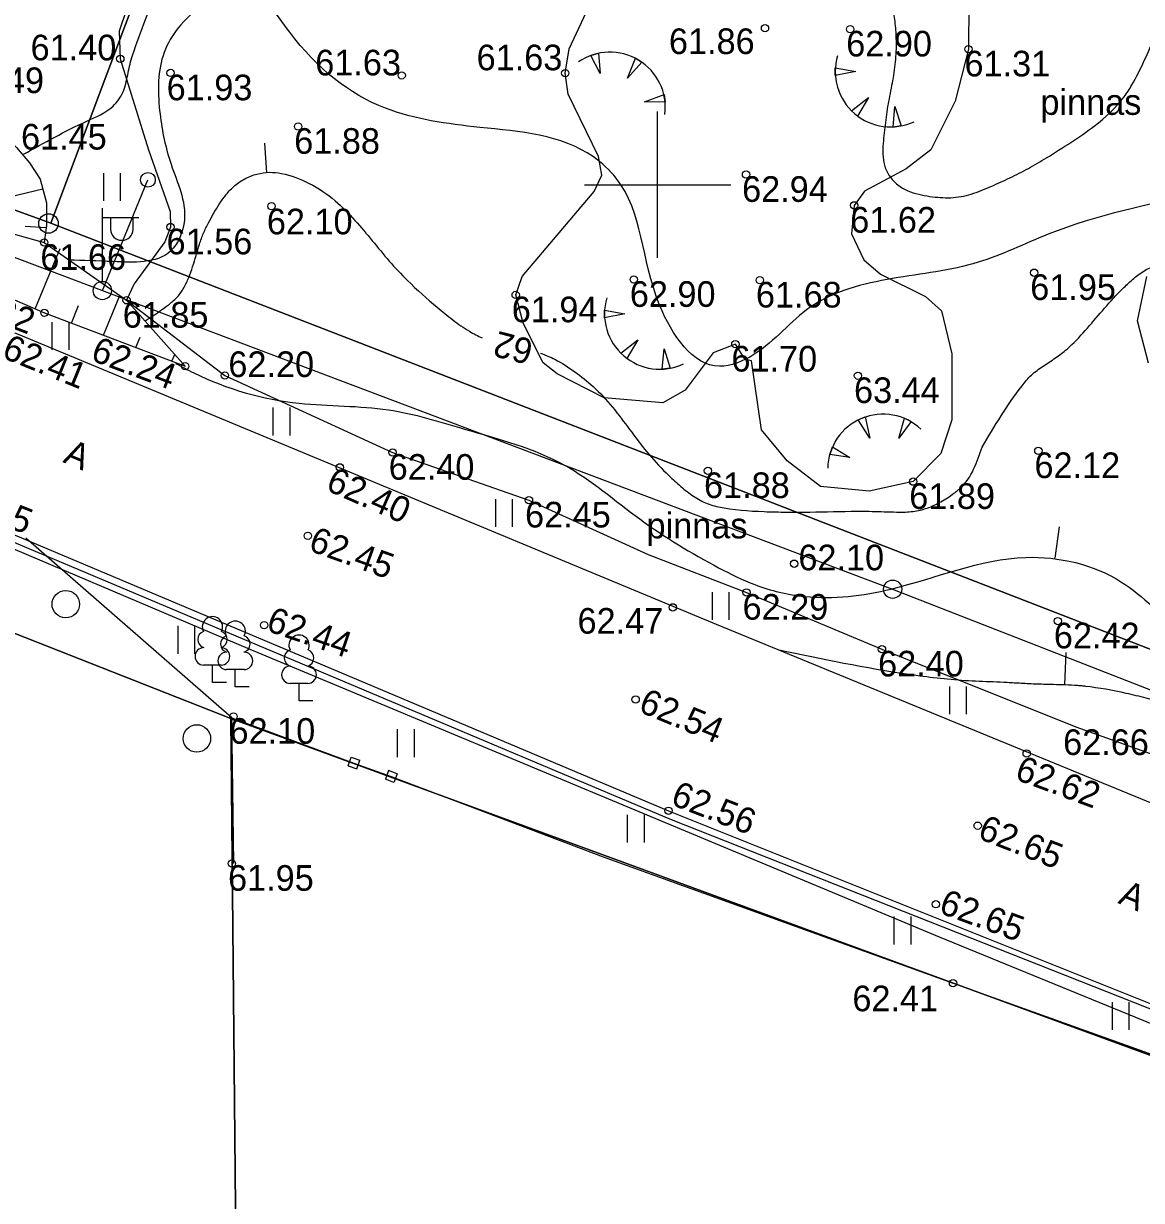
# Model space of a CAD drawing. Extents: x 640313 to 640583, y 6454775 to 6455102.
# Drawn here: x 640432.67 to 640463.22, y 6454972.25 to 6455004.4 of the extents above; entities that cross this region are included whole.
import ezdxf

# ---------------------------------------------------------------- set-up
doc = ezdxf.new("R2010")
doc.units = 0
for name, color, linetype in [('AED', 7, 'Continuous'), ('HALJASTUS', 7, 'Continuous'), ('HORISONTAAL-EH2000', 7, 'Continuous'), ('KORGUS-EH2000', 7, 'Continuous'), ('MOOTPIIR', 7, 'Continuous'), ('MPOHULIIN', 7, 'Continuous'), ('PIIR', 7, 'Continuous'), ('PIIRIMLEITUD', 7, 'Continuous'), ('POST', 7, 'Continuous'), ('PUU', 7, 'Continuous'), ('RELJEEF', 7, 'Continuous'), ('SITRASS', 7, 'Continuous'), ('TEE', 7, 'Continuous'), ('VORK', 7, 'Continuous')]:
    doc.layers.add(name, color=color, linetype=linetype)

msp = doc.modelspace()

# ---------------------------------------------------------------- linework, layer by layer
at = {"layer": 'AED'}
for p, q in [((640441.544, 6454984.121), (640441.624, 6454984.357)), ((640441.544, 6454984.121), (640441.78, 6454984.041)), ((640441.624, 6454984.357), (640441.86, 6454984.277)), ((640441.78, 6454984.041), (640441.86, 6454984.277)), ((640442.65, 6454983.992), (640442.562, 6454983.758)), ((640442.796, 6454983.67), (640442.562, 6454983.758)), ((640442.884, 6454983.904), (640442.65, 6454983.992)), ((640442.884, 6454983.904), (640442.796, 6454983.67))]:
    msp.add_line(p, q, dxfattribs=at)
for points in [[(640438.418, 6454981.457), (640438.37, 6454985.433), (640441.702, 6454984.199)], [(640441.702, 6454984.199), (640442.723, 6454983.831)], [(640442.723, 6454983.831), (640448.514, 6454981.633), (640458.074, 6454978.187), (640468.012, 6454974.623)]]:
    msp.add_lwpolyline(points, dxfattribs=at)
at = {"layer": 'HALJASTUS'}
for p, q in [((640434.857, 6455000.317), (640434.857, 6454999.557)), ((640435.317, 6455000.317), (640435.317, 6454999.557)), ((640433.447, 6454996.247), (640433.447, 6454995.487)), ((640433.907, 6454996.247), (640433.907, 6454995.487)), ((640439.488, 6454993.909), (640439.488, 6454993.149)), ((640439.948, 6454993.909), (640439.948, 6454993.149)), ((640445.57, 6454991.411), (640445.57, 6454990.651)), ((640446.03, 6454991.411), (640446.03, 6454990.651)), ((640438.37, 6454985.433), (640432.739, 6454990.343)), ((640451.49, 6454988.872), (640451.49, 6454988.112)), ((640451.95, 6454988.872), (640451.95, 6454988.112)), ((640436.887, 6454987.945), (640436.887, 6454987.185)), ((640437.347, 6454987.945), (640437.347, 6454987.185)), ((640457.975, 6454986.293), (640457.975, 6454985.533)), ((640458.435, 6454986.293), (640458.435, 6454985.533)), ((640442.888, 6454985.124), (640442.888, 6454984.364)), ((640443.348, 6454985.124), (640443.348, 6454984.364)), ((640449.171, 6454982.787), (640449.171, 6454982.027)), ((640449.631, 6454982.787), (640449.631, 6454982.027)), ((640456.461, 6454980.006), (640456.461, 6454979.246)), ((640456.921, 6454980.006), (640456.921, 6454979.246)), ((640462.422, 6454977.669), (640462.422, 6454976.909)), ((640462.882, 6454977.669), (640462.882, 6454976.909))]:
    msp.add_line(p, q, dxfattribs=at)
for points in [[(640437.224, 6455009.927), (640435.285, 6455004.195), (640435.318, 6455003.437), (640436.089, 6455000.955), (640436.682, 6454999.272), (640436.689, 6454998.844), (640436.539, 6454998.437), (640435.694, 6454997.294), (640435.491, 6454996.841), (640438.177, 6454994.786), (640442.759, 6454992.686), (640446.486, 6454991.381), (640449.747, 6454989.895), (640452.43, 6454988.862), (640456.133, 6454987.311), (640461.428, 6454985.187), (640463.466, 6454984.46)], [(640458.506, 6455004.963), (640458.494, 6455003.704), (640458.132, 6455002.282), (640457.466, 6455000.949), (640456.793, 6455000.436), (640455.651, 6454999.821), (640455.373, 6454999.436), (640455.3, 6454998.656), (640455.637, 6454997.947), (640456.09, 6454997.558), (640457.32, 6454996.942), (640457.759, 6454996.555), (640458.045, 6454995.382), (640458.04, 6454993.572), (640457.737, 6454992.658), (640456.985, 6454991.887), (640455.783, 6454991.625), (640454.45, 6454991.754), (640453.543, 6454992.46), (640452.837, 6454993.299), (640452.57, 6454995.189), (640452.395, 6454995.228), (640452.126, 6454995.641), (640451.522, 6454995.41), (640450.757, 6454994.383), (640450.146, 6454994.036), (640448.542, 6454994.181), (640447.253, 6454994.831), (640446.872, 6454995.13), (640446.323, 6454996.217), (640446.123, 6454996.988), (640446.301, 6454997.492), (640448.266, 6454999.81), (640448.48, 6455000.263), (640448.387, 6455000.766), (640447.553, 6455002.469), (640447.478, 6455003.045), (640447.586, 6455003.71), (640448.321, 6455005.292)], [(640463.413, 6454995.124), (640463.118, 6454996.283), (640463.371, 6454997.49)]]:
    msp.add_lwpolyline(points, dxfattribs=at)
for centre in [(640433.827, 6454988.539), (640437.411, 6454984.872)]:
    msp.add_circle(centre, 0.375, dxfattribs=at)
at = {"layer": 'HORISONTAAL-EH2000'}
for p, q in [((640439.324, 6455000.327), (640439.264, 6455001.133)), ((640460.866, 6454989.799), (640460.987, 6454990.655)), ((640461.128, 6454986.333), (640461.168, 6454987.22))]:
    msp.add_line(p, q, dxfattribs=at)
for points in [[(640450.944, 6455035.275), (640450.911, 6455034.902), (640451.306, 6455033.422), (640453.602, 6455031.165), (640456.582, 6455029.513), (640460.408, 6455027.518), (640462.261, 6455026.309), (640462.603, 6455025.342), (640462.06, 6455023.649), (640462.523, 6455022.622), (640464.657, 6455019.942), (640468, 6455016.214), (640469.893, 6455014.723), (640471.001, 6455012.366), (640471.363, 6455009.827), (640470.759, 6455006.946), (640469.853, 6455005.394), (640468.463, 6455003.601), (640467.94, 6455001.888), (640467.114, 6455000.921), (640465.986, 6455000.115), (640464.821, 6454999.767), (640460.67, 6454998.644), (640458.757, 6454997.879), (640456.421, 6454997.435), (640454.166, 6454996.65), (640452.635, 6454995.36), (640451.689, 6454995.038), (640450.057, 6454996.71), (640448.869, 6455000.176), (640448.245, 6455000.76), (640445.144, 6455001.566), (640442.566, 6455002.09), (640439.948, 6455004.165), (640438.7, 6455005.354), (640437.431, 6455004.81), (640436.485, 6455003.52), (640436.404, 6455001.929), (640436.706, 6455000.558), (640437.069, 6454999.027), (640436.686, 6454998.181), (640435.115, 6454997.899), (640433.907, 6454997.939)], [(640480.898, 6455003.843), (640481.261, 6455006.865), (640480.294, 6455012.104), (640479.167, 6455013.434), (640476.106, 6455015.167), (640473.971, 6455017.343), (640472.803, 6455019.438), (640471.313, 6455022.058), (640470.145, 6455023.629), (640468.453, 6455025.241), (640465.835, 6455026.571), (640463.459, 6455028.102), (640462.694, 6455028.787), (640461.848, 6455029.916), (640461.405, 6455030.883)], [(640446.449, 6455008.369), (640446.528, 6455008.366), (640447.707, 6455008.456), (640448.878, 6455008.715), (640450.047, 6455009.011), (640450.633, 6455009.132), (640451.22, 6455009.212), (640451.804, 6455009.212), (640452.437, 6455009.1), (640452.741, 6455008.988), (640453.033, 6455008.83), (640453.799, 6455008.248), (640454.483, 6455007.601), (640455.391, 6455006.642), (640455.795, 6455006.121), (640455.98, 6455005.834), (640456.154, 6455005.525), (640456.343, 6455005.076), (640456.455, 6455004.624), (640456.507, 6455004.169), (640456.517, 6455003.712), (640456.469, 6455003.138), (640456.369, 6455002.563), (640456.263, 6455001.989), (640456.194, 6455001.415), (640456.158, 6455000.83), (640456.2, 6455000.538), (640456.253, 6455000.392), (640456.291, 6455000.319), (640456.335, 6455000.246), (640456.567, 6454999.994), (640456.839, 6454999.834), (640457.136, 6454999.74), (640457.443, 6454999.682), (640458.011, 6454999.645), (640458.571, 6454999.742), (640459.111, 6454999.954), (640459.63, 6455000.187), (640460.133, 6455000.445), (640460.625, 6455000.73), (640461.293, 6455001.157), (640461.934, 6455001.603), (640462.749, 6455002.402), (640462.859, 6455002.559), (640462.961, 6455002.724), (640463.302, 6455003.39), (640463.6, 6455004.068), (640463.886, 6455004.749), (640464.189, 6455005.424), (640464.385, 6455005.882), (640464.499, 6455006.104), (640464.57, 6455006.21), (640464.652, 6455006.311), (640465.135, 6455006.604), (640465.679, 6455006.774), (640466.146, 6455006.932), (640466.618, 6455007.071), (640467.089, 6455007.217), (640467.552, 6455007.399), (640468.122, 6455007.802), (640468.359, 6455008.069), (640468.579, 6455008.366), (640468.813, 6455008.745), (640468.998, 6455009.131), (640469.14, 6455009.528), (640469.244, 6455009.938), (640469.292, 6455010.277), (640469.301, 6455010.621), (640469.224, 6455011.308), (640469.007, 6455012.162), (640468.813, 6455012.556), (640468.681, 6455012.735), (640468.519, 6455012.9), (640467.83, 6455013.433), (640467.111, 6455013.869), (640465.62, 6455014.554), (640464.803, 6455014.883)], [(640458.869, 6454992.833), (640459.96, 6454994.504), (640460.219, 6454994.799), (640460.537, 6454995.042), (640460.873, 6454995.268), (640461.189, 6454995.511), (640461.688, 6454996.018), (640462.155, 6454996.557), (640462.643, 6454997.092), (640462.91, 6454997.346), (640463.202, 6454997.586), (640463.551, 6454997.765), (640463.927, 6454997.828), (640464.865, 6454997.83), (640465.8, 6454997.768), (640466.585, 6454997.662), (640467.37, 6454997.524), (640468.155, 6454997.397), (640468.942, 6454997.325), (640469.248, 6454997.341), (640469.555, 6454997.391), (640469.863, 6454997.444), (640470.17, 6454997.466), (640471.781, 6454997.385), (640472.367, 6454997.323), (640472.951, 6454997.238), (640473.534, 6454997.156), (640474.117, 6454997.103), (640474.887, 6454997.201), (640475.268, 6454997.323), (640475.647, 6454997.466), (640475.95, 6454997.587), (640476.235, 6454997.727), (640476.499, 6454997.902), (640476.735, 6454998.13), (640477.268, 6454998.881), (640477.677, 6454999.669), (640478.025, 6455000.478), (640478.376, 6455001.294), (640478.708, 6455001.849), (640479.072, 6455002.422), (640479.221, 6455003.277), (640479.158, 6455003.415), (640479.061, 6455003.551), (640478.764, 6455003.817), (640478.437, 6455003.986), (640478.099, 6455004.078), (640477.772, 6455004.115), (640477.389, 6455004.006), (640477.007, 6455003.743), (640476.625, 6455003.474), (640476.433, 6455003.384), (640476.242, 6455003.349), (640475.649, 6455003.364), (640475.031, 6455003.46), (640474.414, 6455003.703), (640474.114, 6455003.899), (640473.968, 6455004.019), (640473.825, 6455004.155), (640473.367, 6455004.732), (640473.095, 6455005.32), (640472.976, 6455005.919), (640472.979, 6455006.533), (640473.069, 6455007.186), (640473.198, 6455007.84), (640473.329, 6455008.494), (640473.422, 6455009.152), (640473.516, 6455010.36), (640473.543, 6455011.57), (640473.523, 6455011.992)], [(640432.674, 6455000.83), (640434.405, 6455001.737), (640435.11, 6455002.14), (640435.412, 6455002.583), (640435.48, 6455002.82), (640435.532, 6455003.059), (640435.585, 6455003.297), (640435.654, 6455003.53), (640436.399, 6455005.485), (640437.023, 6455006.835), (640437.409, 6455007.371), (640437.647, 6455007.605), (640437.909, 6455007.822), (640438.364, 6455008.113), (640438.856, 6455008.326), (640439.944, 6455008.674), (640441.051, 6455008.83), (640442.017, 6455008.789), (640442.891, 6455008.714), (640443.765, 6455008.617)], [(640435.996, 6454996.277), (640436.661, 6454996.74), (640436.882, 6454996.938), (640436.974, 6454997.056), (640437.054, 6454997.184), (640437.187, 6454997.466), (640437.293, 6454997.756), (640437.483, 6454998.375), (640437.592, 6454998.675), (640437.728, 6454998.957), (640438.021, 6454999.466), (640438.194, 6454999.709), (640438.296, 6454999.828), (640438.413, 6454999.944), (640438.717, 6455000.16), (640439.052, 6455000.29), (640439.395, 6455000.338), (640439.722, 6455000.307), (640440.481, 6455000.036), (640441.192, 6454999.561), (640441.731, 6454999.025), (640442.205, 6454998.468), (640442.667, 6454997.913), (640443.165, 6454997.385), (640443.978, 6454996.65), (640444.406, 6454996.308), (640444.857, 6454995.995), (640445.208, 6454995.812)], [(640446.805, 6454995.398), (640447.193, 6454995.229), (640447.738, 6454994.888), (640448.24, 6454994.484), (640448.767, 6454993.921), (640449.237, 6454993.313), (640449.706, 6454992.701), (640450.234, 6454992.126), (640450.556, 6454991.827), (640450.895, 6454991.55), (640451.261, 6454991.33), (640451.457, 6454991.251), (640451.663, 6454991.199), (640452.911, 6454991.07), (640453.536, 6454991.055), (640454.161, 6454991.058), (640455.449, 6454991.078), (640455.782, 6454991.077), (640456.114, 6454991.068), (640456.446, 6454991.06), (640456.778, 6454991.058), (640457.176, 6454991.109), (640457.558, 6454991.244), (640457.923, 6454991.447), (640458.098, 6454991.57), (640458.184, 6454991.635), (640458.269, 6454991.703), (640458.638, 6454992.23), (640458.869, 6454992.833)], [(640436.827, 6454995.118), (640437.33, 6454994.856), (640440.21, 6454994.03), (640442.647, 6454993.849), (640444.721, 6454993.325), (640447.46, 6454992.338), (640449.514, 6454990.867), (640451.668, 6454989.537), (640452.655, 6454989.073), (640454.025, 6454988.751), (640456.381, 6454988.953), (640460.066, 6454989.819), (640462.664, 6454989.154), (640464.355, 6454987.764), (640466.953, 6454986.494), (640469.611, 6454985.789), (640470.658, 6454985.568), (640473.135, 6454984.822)], [(640453.315, 6454987.29), (640456.879, 6454986.625), (640458.404, 6454986.459), (640459.172, 6454986.423), (640459.557, 6454986.406), (640459.94, 6454986.384), (640460.378, 6454986.363), (640460.816, 6454986.352), (640461.473, 6454986.323), (640461.583, 6454986.314), (640461.692, 6454986.303), (640462.799, 6454986.112), (640463.347, 6454985.982), (640463.893, 6454985.848)]]:
    msp.add_spline(points, degree=3, dxfattribs=at)
at = {"layer": 'KORGUS-EH2000'}
for centre in [(640452.936, 6455004.274), (640455.263, 6455004.249), (640458.494, 6455003.704), (640435.318, 6455003.437), (640436.692, 6455003.053), (640443.008, 6455002.986), (640447.478, 6455003.045), (640440.178, 6455001.59), (640452.417, 6455000.277), (640439.452, 6454999.411), (640455.373, 6454999.436), (640436.689, 6454998.844), (640433.24, 6454998.419), (640460.291, 6454997.596), (640449.349, 6454997.409), (640452.795, 6454997.391), (640435.491, 6454996.841), (640446.123, 6454996.988), (640433.244, 6454996.499), (640452.126, 6454995.641), (640437.091, 6454995.041), (640438.177, 6454994.786), (640455.476, 6454994.781), (640442.759, 6454992.686), (640460.406, 6454992.731), (640441.318, 6454992.278), (640451.377, 6454992.185), (640456.985, 6454991.887), (640446.486, 6454991.381), (640440.445, 6454990.408), (640453.734, 6454989.646), (640452.43, 6454988.862), (640450.418, 6454988.453), (640439.248, 6454987.967), (640460.937, 6454988.079), (640456.133, 6454987.311), (640449.401, 6454985.937), (640438.41, 6454985.473), (640460.087, 6454984.458), (640450.299, 6454982.897), (640458.748, 6454982.488), (640438.369, 6454981.456), (640457.606, 6454980.341), (640458.074, 6454978.187)]:
    msp.add_circle(centre, 0.1, dxfattribs=at)
at = {"layer": 'MOOTPIIR'}
msp.add_lwpolyline([(640424.991, 6454993.355), (640450.375, 6454982.656), (640469.344, 6454975.161), (640471.317, 6454980.005), (640474.401, 6454988.05), (640485.651, 6455015.43), (640486.339, 6455017.654), (640485.684, 6455020.55), (640478.087, 6455023.887), (640471.886, 6455026.232), (640458.791, 6455032.027), (640444.785, 6455037.844), (640435.005, 6455023.051), (640431.479, 6455017.086), (640432.06, 6455015.656), (640435.005, 6455013.927), (640432.199, 6455004.561), (640429.288, 6455002.128), (640427.248, 6454998.233)], close=True, dxfattribs=at)
at = {"layer": 'MPOHULIIN'}
msp.add_lwpolyline([(640427.662, 6454999.815), (640456.424, 6454988.949), (640472.36, 6454982.726)], dxfattribs=at)
at = {"layer": 'PIIR'}
for points in [[(640433.42, 6454998.95), (640403.01, 6455010.03), (640409.52, 6455024.94), (640417.52, 6455035.5), (640430.16, 6455043.11), (640443.38, 6455047.65), (640450.68, 6455045.24), (640446.25, 6455033.1)], [(640583.32, 6454947.38), (640583.35, 6454932.25), (640545.49, 6454946.16), (640510.68, 6454958.91), (640477.63, 6454971.03), (640438.34, 6454985.42), (640316.91, 6455033.23), (640316.28, 6455033.48), (640313.27, 6455041.84), (640365.31, 6455023.27), (640374.8, 6455019.89), (640395.6, 6455012.46), (640403.01, 6455010.03), (640433.42, 6454998.95), (640469.95, 6454984.8), (640508.59, 6454969.85), (640524.81, 6454965.49), (640527.96, 6454962.39)], [(640438.18, 6454777.59), (640361.39, 6454775), (640346.74, 6454862.76), (640316.28, 6455033.48), (640438.34, 6454985.42), (640438.87, 6454930.16)], [(640433.42, 6454998.95), (640446.25, 6455033.1), (640482.6, 6455018.7), (640469.95, 6454984.8)], [(640438.34, 6454985.42), (640477.63, 6454971.03), (640465.65, 6454923.33), (640438.87, 6454930.16)]]:
    msp.add_lwpolyline(points, close=True, dxfattribs=at)
at = {"layer": 'PIIRIMLEITUD'}
msp.add_circle((640433.355, 6454998.94), 0.266, dxfattribs=at)
at = {"layer": 'POST'}
for p, q in [((640434.827, 6454997.108), (640436.073, 6455000.133)), ((640434.827, 6454997.358), (640434.827, 6454999.358)), ((640434.827, 6454999.108), (640435.827, 6454999.108)), ((640435.057, 6454998.788), (640435.057, 6454999.108)), ((640435.667, 6454998.788), (640435.667, 6454999.108)), ((640434.827, 6454997.108), (640434.827, 6454997.108))]:
    msp.add_line(p, q, dxfattribs=at)
for centre, radius in [((640436.073, 6455000.133), 0.2), ((640434.827, 6454997.108), 0.25), ((640456.424, 6454988.949), 0.25)]:
    msp.add_circle(centre, radius, dxfattribs=at)
msp.add_arc((640435.36, 6454998.787), 0.306, 180, 0, dxfattribs=at)
at = {"layer": 'PUU'}
for p, q in [((640438.076, 6454986.877), (640437.596, 6454986.877)), ((640437.836, 6454986.402), (640437.836, 6454986.877)), ((640438.701, 6454986.754), (640438.221, 6454986.754)), ((640438.461, 6454986.279), (640438.461, 6454986.754)), ((640438.216, 6454986.402), (640437.836, 6454986.402)), ((640440.442, 6454986.374), (640439.962, 6454986.374)), ((640440.202, 6454985.899), (640440.202, 6454986.374)), ((640438.841, 6454986.279), (640438.461, 6454986.279)), ((640440.582, 6454985.899), (640440.202, 6454985.899))]:
    msp.add_line(p, q, dxfattribs=at)
for centre, radius, start, end in [((640437.836, 6454987.922), 0.277, 332.5799, 207.4201), ((640438.461, 6454987.799), 0.277, 332.5799, 207.4201), ((640437.666, 6454987.575), 0.233, 109.0217, 253.1415), ((640438.291, 6454987.452), 0.233, 109.0217, 253.1415), ((640438.006, 6454987.575), 0.233, 286.8508, 70.9859), ((640438.631, 6454987.452), 0.233, 286.8508, 70.9859), ((640440.202, 6454987.419), 0.277, 332.5799, 207.4201), ((640437.599, 6454987.114), 0.238, 90.0016, 269.3953), ((640438.073, 6454987.114), 0.238, 270.6047, 89.9984), ((640440.032, 6454987.072), 0.233, 109.0217, 253.1415), ((640440.372, 6454987.072), 0.233, 286.8508, 70.9859), ((640438.224, 6454986.991), 0.238, 90.0016, 269.3953), ((640438.698, 6454986.991), 0.238, 270.6047, 89.9984), ((640439.965, 6454986.611), 0.238, 90.0016, 269.3953), ((640440.439, 6454986.611), 0.238, 270.6047, 89.9984)]:
    msp.add_arc(centre, radius, start, end, dxfattribs=at)
at = {"layer": 'RELJEEF'}
for p, q in [((640433.202, 6454999.88), (640432.103, 6454999.614)), ((640432.719, 6454998.865), (640433.295, 6454998.831)), ((640432.992, 6454996.608), (640433.674, 6454998.253)), ((640434.858, 6454995.887), (640435.307, 6454996.97)), ((640433.98, 6454996.22), (640434.177, 6454996.697)), ((640435.743, 6454995.552), (640435.859, 6454995.832)), ((640436.729, 6454995.178), (640436.806, 6454995.362))]:
    msp.add_line(p, q, dxfattribs=at)
for points in [[(640448.429, 6455003.035), (640448.174, 6455003.53), (640448.386, 6455003.595)], [(640449.181, 6455002.907), (640449.393, 6455003.459), (640449.573, 6455003.347)], [(640455.414, 6455003.094), (640454.854, 6455002.984), (640454.854, 6455003.194)], [(640449.643, 6455002.264), (640450.177, 6455002.464), (640450.211, 6455002.257)], [(640455.764, 6455002.384), (640455.464, 6455001.874), (640455.304, 6455002.014)], [(640456.484, 6455002.134), (640456.654, 6455001.604), (640456.434, 6455001.574)], [(640449.107, 6454996.476), (640448.547, 6454996.366), (640448.547, 6454996.576)], [(640449.457, 6454995.766), (640449.157, 6454995.256), (640448.997, 6454995.396)], [(640450.177, 6454995.516), (640450.347, 6454994.986), (640450.127, 6454994.956)], [(640455.802, 6454993.077), (640455.48, 6454993.574), (640455.676, 6454993.654)], [(640456.593, 6454993.073), (640456.745, 6454993.623), (640456.933, 6454993.529)], [(640455.256, 6454992.545), (640454.706, 6454992.63), (640454.778, 6454992.84)]]:
    msp.add_lwpolyline(points, close=True, dxfattribs=at)
for points in [[(640430.164, 6455003.136), (640432.481, 6455001.02), (640432.839, 6455000.601), (640433.132, 6455000.15), (640433.3, 6454999.502), (640433.303, 6454998.888), (640433.24, 6454998.419)], [(640427.795, 6455000.459), (640429.018, 6455000.018), (640430.462, 6454999.505), (640431.926, 6454998.781), (640433.24, 6454998.419), (640435.491, 6454996.841), (640437.091, 6454995.041)], [(640427.551, 6454999.277), (640429.917, 6454997.936), (640433.244, 6454996.499), (640437.091, 6454995.041)]]:
    msp.add_lwpolyline(points, dxfattribs=at)
for centre, start, end in [((640448.698, 6455002.109), 352.891, 124.6421), ((640456.371, 6455003.092), 163.4234, 295.1745), ((640450.063, 6454996.474), 163.4234, 295.1745), ((640456.163, 6454992.218), 46.8712, 178.6223)]:
    msp.add_arc(centre, 1.514, start, end, dxfattribs=at)
at = {"layer": 'SITRASS'}
msp.add_lwpolyline([(640424.928, 6454993.22), (640438.861, 6454987.313), (640457.694, 6454979.449), (640469.178, 6454974.752)], dxfattribs=at)
at = {"layer": 'TEE'}
for points in [[(640471.275, 6454979.903), (640451.609, 6454987.982), (640427.194, 6454998.116)], [(640425.072, 6454993.53), (640450.299, 6454982.897), (640469.384, 6454975.259)]]:
    msp.add_lwpolyline(points, dxfattribs=at)
at = {"layer": 'VORK'}
for p, q in [((640450, 6454998), (640450, 6455002)), ((640448, 6455000), (640452, 6455000))]:
    msp.add_line(p, q, dxfattribs=at)

# ---------------------------------------------------------------- texts
at = {"layer": 'HALJASTUS'}
for p in [(640460.463, 6455001.908), (640449.698, 6454990.338)]:
    msp.add_text('pinnas', height=0.7, dxfattribs=at).set_placement(p)
at = {"layer": 'HORISONTAAL-EH2000'}
msp.add_text('62', height=0.7, rotation=165.626, dxfattribs=at).set_placement((640446.645, 6454995.751))
at = {"layer": 'KORGUS-EH2000'}
for s, p in [('61.40', (640432.866, 6455003.397)), ('61.86', (640450.311, 6455003.569)), ('62.90', (640455.156, 6455003.503)), ('61.63', (640440.645, 6455002.986)), ('61.63', (640445.055, 6455003.126)), ('61.31', (640458.387, 6455002.958)), ('61.49', (640430.891, 6455002.503)), ('61.93', (640436.585, 6455002.307)), ('61.45', (640432.605, 6455000.96)), ('61.88', (640440.071, 6455000.844)), ('62.94', (640452.31, 6454999.531)), ('62.10', (640439.323, 6454998.644)), ('61.62', (640455.266, 6454998.69)), ('61.56', (640436.582, 6454998.098)), ('61.66', (640433.133, 6454997.673)), ('61.95', (640460.184, 6454996.85)), ('62.90', (640449.242, 6454996.663)), ('61.68', (640452.688, 6454996.645)), ('61.94', (640446.016, 6454996.242)), ('61.85', (640435.384, 6454996.095)), ('62.20', (640438.271, 6454994.746)), ('61.70', (640452.019, 6454994.895)), ('63.44', (640455.369, 6454994.035)), ('62.40', (640442.652, 6454991.94)), ('62.12', (640460.299, 6454991.985)), ('61.88', (640451.27, 6454991.439)), ('61.89', (640456.878, 6454991.141)), ('62.45', (640446.379, 6454990.635)), ('62.10', (640453.848, 6454989.465)), ('62.29', (640452.323, 6454988.116)), ('62.47', (640447.813, 6454987.734)), ('62.42', (640460.83, 6454987.333)), ('62.40', (640456.026, 6454986.565)), ('62.10', (640438.303, 6454984.727)), ('62.66', (640461.083, 6454984.42)), ('61.95', (640438.262, 6454980.71)), ('62.41', (640455.324, 6454977.419))]:
    msp.add_text(s, height=0.7, dxfattribs=at).set_placement(p)
for s, rotation, p in [('62.32', 339.1128, (640430.622, 6454996.738)), ('62.41', 337.9377, (640432.049, 6454995.286)), ('62.24', 339.5219, (640434.478, 6454995.212)), ('62.40', 336.2402, (640440.901, 6454991.67)), ('62.45', 337.9914, (640430.564, 6454991.318)), ('62.45', 340.0437, (640440.43, 6454990.017)), ('62.44', 341.137, (640439.272, 6454987.825)), ('62.54', 337.5371, (640449.446, 6454985.616)), ('62.62', 339.6533, (640459.731, 6454983.766)), ('62.56', 338.7386, (640450.327, 6454983.077)), ('62.65', 338.3581, (640458.716, 6454982.154)), ('62.65', 339.8378, (640457.655, 6454980.116))]:
    msp.add_text(s, height=0.7, rotation=rotation, dxfattribs=at).set_placement(p)
at = {"layer": 'TEE'}
for p in [(640433.726, 6454992.425), (640462.558, 6454980.379)]:
    msp.add_text('A', height=0.699, rotation=337.276, dxfattribs=at).set_placement(p)

doc.saveas('drawing.dxf')
